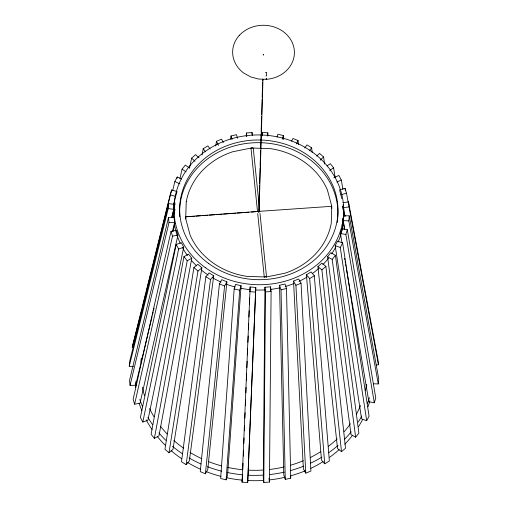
<?xml version="1.0" encoding="UTF-8"?>
<svg xmlns="http://www.w3.org/2000/svg" width="508" height="508" viewBox="0 0 508 508"><rect width="100%" height="100%" fill="white"/><g stroke="black" fill="none" stroke-linecap="round" stroke-linejoin="round"><path stroke-width="0.76" d="M331.343 206.331L259.651 211.315M264.928 287.249L263.284 477.78L263.798 482.454L269.456 482.035L271.101 291.509L270.58 286.836L264.928 287.249L265.449 291.922L263.798 482.454M270.548 290.786L270.58 286.836M262.147 135.566L262.191 132.391L267.843 132.848L267.799 136.023M258.769 211.995L259.563 185.134M259.607 183.553L260.077 167.761M260.128 166.179L260.591 150.387M260.642 148.812L261.087 133.807M261.131 132.232L261.601 116.44M261.652 114.859L262.115 99.066M262.166 97.485L262.611 82.487M262.655 80.905L262.706 79.324M262.979 79.28L259.048 212.007L258.489 212.046L259.042 211.944M242.037 482.143L250.133 286.969L255.791 287.42L247.694 482.6L242.037 482.143L242.564 475.894M242.849 468.776L243.072 463.245M243.357 456.133L243.58 450.596M243.865 443.484L244.088 437.947M244.367 430.835L244.589 425.304M244.875 418.186L245.097 412.655M245.383 405.543L245.605 400.006M245.891 392.894L246.113 387.356M246.399 380.244L246.647 373.92M246.901 367.595L247.155 361.271M247.409 354.946L247.663 348.621M247.917 342.303L248.171 335.978M248.425 329.654L248.679 323.329M248.933 317.005L249.18 310.68M249.434 304.356L249.688 298.031M249.942 291.706L250.133 286.969M247.694 482.6L255.791 287.42M246.228 136.131L246.418 132.975L252.07 132.563L252.355 135.534M251.974 134.137L252.07 132.563M234.169 288.931L220.643 478.504L226.13 479.819L227.552 475.304L241.084 285.731L235.598 284.416L234.169 288.931L239.662 290.252L226.13 479.819M257.689 211.455L185.636 216.77L185.636 217.57M185.814 218.986L185.636 216.77M331.54 208.242L331.381 206.077M261.849 136.106L262.191 132.391M267.57 135.82L267.843 132.848M133.445 366.732L129.248 366.192L129.724 361.201L168.707 203.632L174.295 204.349L173.819 209.334L171.729 217.792M129.248 366.192L168.231 208.617L168.707 203.632M344.754 229.254L343.205 220.669L343.681 215.684L349.288 215.868L378.752 378.962L378.276 383.946L373.367 383.781M378.276 383.946L348.812 220.853L349.288 215.868M219.418 283.902L200.254 471.646L205.41 473.78L207.759 469.563L226.917 281.819L221.767 279.686L219.418 283.902L224.574 286.036L205.41 473.78M230.689 139.129L231.019 135.966L236.499 134.69L237.547 138.303M205.861 276.695L181.502 461.778L186.163 464.668L189.363 460.883L213.722 275.8L209.061 272.91L205.861 276.695L210.522 279.584L186.163 464.668M215.786 145.967L216.465 141.281L221.602 139.179L223.304 142.583M193.91 267.526L164.954 449.199L168.98 452.755L172.93 449.529L201.892 267.856L197.866 264.3L193.91 267.526L197.942 271.082L168.98 452.755M202.07 154.972L203.2 148.742L207.835 145.891L210.141 148.99M183.934 256.68L151.111 434.296L154.381 438.404L158.966 435.845L191.789 258.235L188.519 254.121L183.934 256.68L187.204 260.794L154.381 438.404M176.225 244.481L140.392 417.512L142.811 422.059L147.885 420.249L183.718 247.218L181.305 242.672L176.225 244.481L178.645 249.028L142.811 422.059M263.716 54.864L263.144 54.832L263.709 54.8M189.503 168.224L191.618 158.14L195.618 154.616L199.028 157.861M171.031 231.305L133.128 399.364L134.614 404.209L140.03 403.206L177.933 235.147L176.441 230.308L171.031 231.305L172.517 236.15L134.614 404.209M179.94 178.448L182.074 169.177L185.312 165.087L189.344 167.824M172.961 231.762L174.923 223.266M172.383 231.654L174.6 222.396L174.085 217.405L168.497 217.551L129.534 380.403L130.048 385.394L135.636 385.248L152.07 316.554M130.048 385.394L169.012 222.542L168.497 217.551M152.438 315.011L153.181 311.925M153.549 310.382L154.102 308.064M172.618 190.741L174.866 181.527L177.248 177L181.699 179.076M176.873 178.53L177.248 177M171.723 217.691L175.089 203.867M172.98 217.767L175.038 209.321M173.914 205.886L174.295 204.349M133.598 347.574L132.239 347.18L170.205 194.805L171.653 189.979L177.076 191.548L175.628 196.374L170.205 194.805M140.398 315.417L132.239 347.18M140.786 313.874L141.935 309.258M142.316 307.721L145.961 293.097M146.342 291.56L147.491 286.944M147.879 285.401L171.653 189.979M173.52 204.845L175.431 197.148M173.819 204.629L174.777 200.781M277.031 137.122L277.857 134.233L283.343 135.547L283.464 139.497M282.315 139.154L283.343 135.547M342.005 242.824L340.424 233.47L341.878 228.644L347.313 229.679L375.761 397.967L374.313 402.8L368.871 401.765L346.221 267.754M374.313 402.8L345.865 234.506L347.313 229.679M239.662 290.252L241.084 285.731M291.592 141.161L292.945 138.449L298.101 140.583L298.387 144.539M296.412 143.974L298.101 140.583M335.166 245.643L337.547 241.109L342.652 242.957L369.068 416.204L366.687 420.732L361.582 418.89L335.166 245.643L340.271 247.485L366.687 420.732M340.271 247.485L342.652 242.957M224.574 286.036L226.917 281.819M304.698 147.987L306.997 144.901L311.652 147.79L312.172 152.521M309.359 150.876L311.652 147.79M327.584 256.8L330.822 252.711L335.439 255.308L358.883 433.114L355.644 437.204L351.022 434.613L327.584 256.8L332.2 259.397L355.644 437.204M332.2 259.397L335.439 255.308M210.522 279.584L213.722 275.8M316.744 156.089L319.576 153.403L323.602 156.959L324.593 164.027M320.205 160.179L323.602 156.959M317.906 266.617L321.907 263.093L325.901 266.344L345.51 448.189L341.509 451.714L337.515 448.462L317.906 266.617L321.901 269.869L341.509 451.714M321.901 269.869L325.901 266.344M197.942 271.082L201.892 267.856M327.025 165.9L330.314 163.69L333.585 167.805L335.115 177.184M329.641 170.459L333.585 167.805M306.438 274.79L311.074 271.932L314.319 275.742L329.355 460.966L324.72 463.817L321.475 460.013L306.438 274.79L309.683 278.594L324.72 463.817M309.683 278.594L314.319 275.742M187.204 260.794L191.789 258.235M333.781 177.8L338.874 175.457L341.287 180.003L342.964 189.376M336.836 182.054L341.287 180.003M293.516 281.07L298.653 278.975L301.047 283.204L310.915 471.049L305.778 473.151L303.378 468.916L293.516 281.07L295.916 285.305L305.778 473.151M295.916 285.305L301.047 283.204M178.645 249.028L183.718 247.218M348.374 203.302L346.488 193.18L345.002 188.335L339.573 189.865L341.782 198.603M341.059 194.71L346.488 193.18M279.54 285.267L285.013 283.991L286.493 288.519L290.741 478.149L285.267 479.425L283.781 474.897L279.54 285.267L281.019 289.795L285.267 479.425M281.019 289.795L286.493 288.519M265.481 72.561L266.548 72.346L266.421 75.984L265.9 75.965M172.517 236.15L177.933 235.147M342.906 202.622L348.507 201.943L377.952 359.753L378.466 364.744L376.365 364.998M378.466 364.744L349.021 206.934L343.421 207.613L343.122 204.762M185.75 216.891L187.331 216.776M188.906 216.662L194.424 216.256M196.005 216.135L200.736 215.786M202.311 215.671L207.835 215.265M209.41 215.151L214.935 214.738M216.51 214.624L222.028 214.217M223.609 214.103L235.439 213.227M237.014 213.112L242.532 212.706M244.113 212.592L248.844 212.242M251.206 212.065L255.943 211.715M265.449 291.922L271.101 291.509M169.012 222.542L174.6 222.396M343.205 220.669L348.812 220.853M249.669 291.636L255.327 292.094M168.231 208.617L173.819 209.334M340.424 233.47L345.865 234.506M174.866 181.527L179.959 183.909M182.074 169.177L186.106 171.914M191.618 158.14L195.028 161.385M203.2 148.742L205.505 151.841M216.465 141.281L218.51 145.364M290.246 476.637L290.741 478.149M231.019 135.966L232.067 139.586M345.002 188.335L345.434 190.671M343.23 206.388L345.116 216.51M342.614 206.216L344.494 216.338M342.602 218.281L344.551 229.216M342.138 224.669L342.97 229.356M341.878 228.644L342.138 230.2M344.64 258.407L344.9 259.963M345.167 261.518L345.427 263.081M345.694 264.636L345.954 266.198M269.024 478.142L269.456 482.035M348.507 201.943L349.021 206.934M253.27 148.273L259.779 211.436M259.982 213.417L266.529 276.904M251.009 148.438L257.518 211.601M257.721 213.582L264.255 276.949M135.49 383.819L135.636 385.248M246.418 132.975L246.774 136.696M366.776 384.842A113.519 100.133 1.7 0 1 366.446 387.198M141.313 360.051A113.519 100.133 1.7 0 1 141.542 358.483M369.386 397.669A119.24 105.188 1.7 0 1 367.354 403.727M361.772 416.008A119.24 105.188 1.7 0 1 358.197 422.104M351.219 431.794A119.24 105.188 1.7 0 1 344.361 439.464M338.023 445.414A119.24 105.188 1.7 0 1 328.543 452.812M321.926 457.111A119.24 105.188 1.7 0 1 310.305 463.302M303.822 466.096A119.24 105.188 1.7 0 1 290.468 470.586M284.302 472.129A119.24 105.188 1.7 0 1 269.342 474.599M263.106 475.12A119.24 105.188 1.7 0 1 248.253 475.202M242.786 474.821A119.24 105.188 1.7 0 1 227.254 472.491M221.806 471.227A119.24 105.188 1.7 0 1 207.442 466.681M200.946 463.995A119.24 105.188 1.7 0 1 189.097 457.943M182.524 453.847A119.24 105.188 1.7 0 1 172.447 446.31M165.906 440.404A119.24 105.188 1.7 0 1 158.896 432.911M152.61 424.751A119.24 105.188 1.7 0 1 147.911 417.354M142.64 406.851A119.24 105.188 1.7 0 1 139.789 399.402M136.252 385.515A119.24 105.188 1.7 0 1 135.649 381.629M369.881 400.723A119.24 105.188 1.7 0 1 368.002 406.813M362.693 419.297A119.24 105.188 1.7 0 1 358.457 426.777M352.552 435.261A119.24 105.188 1.7 0 1 344.748 444.252M339.065 449.707A119.24 105.188 1.7 0 1 329.698 457.225M323.069 461.658A119.24 105.188 1.7 0 1 310.852 468.312M305.118 470.853A119.24 105.188 1.7 0 1 290.309 475.926M284.918 477.291A119.24 105.188 1.7 0 1 269.183 479.946M263.722 480.416A119.24 105.188 1.7 0 1 247.307 480.505M242.627 480.162A119.24 105.188 1.7 0 1 226.32 477.672M220.878 476.371A119.24 105.188 1.7 0 1 206.553 471.741M200.787 469.341A119.24 105.188 1.7 0 1 187.598 462.502M181.731 458.768A119.24 105.188 1.7 0 1 171.063 450.615M165.176 445.192A119.24 105.188 1.7 0 1 157.251 436.461M152 429.438A119.24 105.188 1.7 0 1 146.209 419.932M141.865 410.731A119.24 105.188 1.7 0 1 139.135 403.231M135.598 387.75A119.24 105.188 1.7 0 1 135.299 385.426M366.522 384.524A113.519 100.133 1.7 0 1 365.354 390.62M360.585 405.467A113.519 100.133 1.7 0 1 356.203 414.534M350.45 423.697A113.519 100.133 1.7 0 1 344.164 431.679M337.217 438.887A113.519 100.133 1.7 0 1 328.27 446.443M320.523 451.796A113.519 100.133 1.7 0 1 310.413 457.479M303.27 460.743A113.519 100.133 1.7 0 1 290.792 465.169M284.055 466.954A113.519 100.133 1.7 0 1 269.462 469.494M263.29 470.046A113.519 100.133 1.7 0 1 248.412 470.154M242.932 469.76A113.519 100.133 1.7 0 1 227.584 467.373M221.52 465.893A113.519 100.133 1.7 0 1 208.312 461.512M201.847 458.743A113.519 100.133 1.7 0 1 190.081 452.463M183.623 448.227A113.519 100.133 1.7 0 1 173.825 440.468M167.1 433.946A113.519 100.133 1.7 0 1 160.591 426.364M153.962 416.706A113.519 100.133 1.7 0 1 149.562 408.546M144.488 395.548A113.519 100.133 1.7 0 1 142.373 387.223M140.868 362.128A113.519 100.133 1.7 0 1 141.287 358.165M342.919 206.578A84.893 74.886 1.7 0 1 338.137 242.037M335.769 247.028A84.893 74.886 1.7 0 1 331.807 253.683M328.574 258.134A84.893 74.886 1.7 0 1 322.91 264.56M318.992 268.268A84.893 74.886 1.7 0 1 312.261 273.615M307.08 277.019A84.893 74.886 1.7 0 1 298.958 281.369M293.961 283.528A84.893 74.886 1.7 0 1 285.14 286.512M279.794 287.858A84.893 74.886 1.7 0 1 270.427 289.433M264.947 289.909A84.893 74.886 1.7 0 1 255.403 289.998M249.847 289.611A84.893 74.886 1.7 0 1 240.494 288.22M235.09 286.969A84.893 74.886 1.7 0 1 226.085 284.124M221.069 282.08A84.893 74.886 1.7 0 1 212.757 277.87M208.172 275.05A84.893 74.886 1.7 0 1 201.339 270.034M196.647 265.9A84.893 74.886 1.7 0 1 191.319 260.318M187.452 255.467A84.893 74.886 1.7 0 1 182.385 247.523M180.276 243.389A84.893 74.886 1.7 0 1 174.32 223.012M173.85 217.564A84.893 74.886 1.7 0 1 174.873 202.698M179.775 216.732A79.165 69.837 1.7 0 1 261.499 142.729A79.165 69.837 1.7 0 1 337.166 222.593M239.586 35.103A30.569 26.968 1.7 0 0 244.005 73.235L250.869 76.981L258.591 79.051L266.306 79.28L266.287 79.673L266.338 78.448L266.592 79.686L266.649 79.305A30.988 27.337 1.7 0 0 287.464 69.602A30.569 26.968 1.7 0 0 283.051 31.477A31.007 27.356 1.7 0 0 239.598 35.115M264.3 277.209A1.137 0.533 -5.9 0 1 265.411 276.454A1.137 0.533 -5.9 0 1 266.484 277.044M251.041 148.571A1.137 0.533 -5.9 0 1 252.152 147.822A1.137 0.533 -5.9 0 1 253.225 148.412M186.252 201.708L185.693 218.611L190.119 235.102A73.444 64.789 1.7 0 0 247.053 276.396L266.211 277.012L284.867 273.234A73.444 64.789 1.7 0 0 331.248 223.31L331.807 206.407L327.387 189.916A73.444 64.789 1.7 0 0 270.447 148.622L251.289 148.006L232.632 151.784A73.444 64.789 1.7 0 0 186.252 201.708M208.832 263.658A79.165 69.837 1.7 0 0 336.982 221.475A79.165 69.837 1.7 0 0 230.676 144.374A79.165 69.837 1.7 0 0 208.832 263.658M205.219 267.551A84.893 74.886 1.7 0 0 342.627 222.32A84.893 74.886 1.7 0 0 228.638 139.643A84.893 74.886 1.7 0 0 205.219 267.551"/></g></svg>
